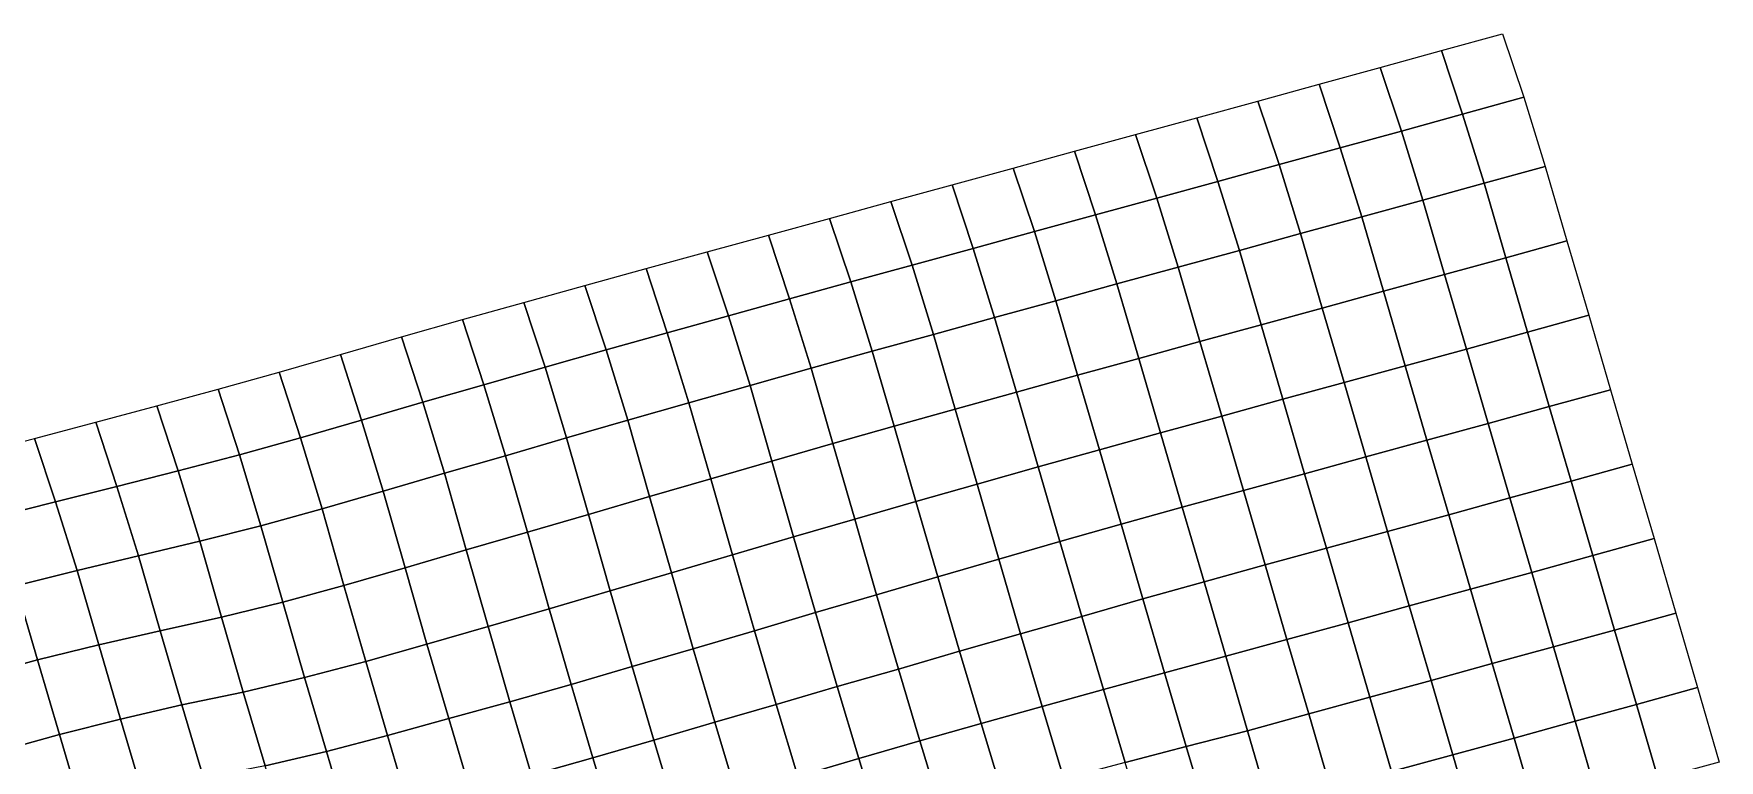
# Model space of a CAD drawing. Header units: metres. Extents: x -3.3 to 4.89, y 0.03 to 5.41.
# Drawn here: x 0.741 to 4.332, y 3.865 to 5.413 of the extents above; entities that cross this region are included whole.
import ezdxf

# ---------------------------------------------------------------- set-up
doc = ezdxf.new("R2010")
doc.units = ezdxf.units.M

msp = doc.modelspace()

# ---------------------------------------------------------------- linework, layer by layer
at = {"layer": 'A2'}
for points in [[(3.73997, 5.37664, -7.61156), (3.87027, 5.41268, -7.63578), (3.91538, 5.27725, -7.59622), (3.78508, 5.24121, -7.572)], [(3.60967, 5.34077, -7.58712), (3.73997, 5.37664, -7.61156), (3.78508, 5.24121, -7.572), (3.65478, 5.20534, -7.54756)], [(3.47936, 5.30508, -7.56246), (3.60967, 5.34077, -7.58712), (3.65478, 5.20534, -7.54756), (3.52447, 5.16965, -7.5229)], [(3.34905, 5.26938, -7.53781), (3.47936, 5.30508, -7.56246), (3.52447, 5.16965, -7.5229), (3.39415, 5.13395, -7.49825)], [(3.21873, 5.23368, -7.51315), (3.34905, 5.26938, -7.53781), (3.39415, 5.13395, -7.49825), (3.26384, 5.09826, -7.47359)], [(3.78508, 5.24121, -7.572), (3.91538, 5.27725, -7.59622), (3.96111, 5.13022, -7.57111), (3.83081, 5.09426, -7.54677)], [(3.08842, 5.19799, -7.4885), (3.21873, 5.23368, -7.51315), (3.26384, 5.09826, -7.47359), (3.13353, 5.06256, -7.44894)], [(3.65478, 5.20534, -7.54756), (3.78508, 5.24121, -7.572), (3.83081, 5.09426, -7.54677), (3.70051, 5.0584, -7.52233)], [(2.95811, 5.16229, -7.46384), (3.08842, 5.19799, -7.4885), (3.13353, 5.06256, -7.44894), (3.00322, 5.02686, -7.42428)], [(3.52447, 5.16965, -7.5229), (3.65478, 5.20534, -7.54756), (3.70051, 5.0584, -7.52233), (3.57019, 5.0227, -7.49768)], [(2.8278, 5.12659, -7.43919), (2.95811, 5.16229, -7.46384), (3.00322, 5.02686, -7.42428), (2.87291, 4.99117, -7.39963)], [(3.39415, 5.13395, -7.49825), (3.52447, 5.16965, -7.5229), (3.57019, 5.0227, -7.49768), (3.43988, 4.987, -7.47302)], [(2.69748, 5.0909, -7.41453), (2.8278, 5.12659, -7.43919), (2.87291, 4.99117, -7.39963), (2.74259, 4.95547, -7.37497)], [(3.26384, 5.09826, -7.47359), (3.39415, 5.13395, -7.49825), (3.43988, 4.987, -7.47302), (3.30957, 4.95131, -7.44837)], [(3.83081, 5.09426, -7.54677), (3.96111, 5.13022, -7.57111), (4.00746, 4.97166, -7.56032), (3.87716, 4.93562, -7.5361)], [(2.56717, 5.0552, -7.38988), (2.69748, 5.0909, -7.41453), (2.74259, 4.95547, -7.37497), (2.61228, 4.91977, -7.35032)], [(3.13353, 5.06256, -7.44894), (3.26384, 5.09826, -7.47359), (3.30957, 4.95131, -7.44837), (3.17926, 4.91561, -7.42371)], [(3.70051, 5.0584, -7.52233), (3.83081, 5.09426, -7.54677), (3.87716, 4.93562, -7.5361), (3.74686, 4.89975, -7.51166)], [(2.43686, 5.0195, -7.36523), (2.56717, 5.0552, -7.38988), (2.61228, 4.91977, -7.35032), (2.48197, 4.88408, -7.32566)], [(2.87291, 4.99117, -7.39963), (3.00322, 5.02686, -7.42428), (3.04895, 4.87983, -7.39917), (2.91864, 4.84413, -7.37451)], [(3.00322, 5.02686, -7.42428), (3.13353, 5.06256, -7.44894), (3.17926, 4.91561, -7.42371), (3.04895, 4.87983, -7.39917)], [(3.57019, 5.0227, -7.49768), (3.70051, 5.0584, -7.52233), (3.74686, 4.89975, -7.51166), (3.61655, 4.86406, -7.487)], [(2.30655, 4.98381, -7.34057), (2.43686, 5.0195, -7.36523), (2.48197, 4.88408, -7.32566), (2.35166, 4.84838, -7.30101)], [(2.74259, 4.95547, -7.37497), (2.87291, 4.99117, -7.39963), (2.91864, 4.84413, -7.37451), (2.78833, 4.80835, -7.34996)], [(3.43988, 4.987, -7.47302), (3.57019, 5.0227, -7.49768), (3.61655, 4.86406, -7.487), (3.48624, 4.82836, -7.46235)], [(2.17624, 4.94811, -7.31592), (2.30655, 4.98381, -7.34057), (2.35166, 4.84838, -7.30101), (2.22137, 4.81217, -7.277)], [(2.61228, 4.91977, -7.35032), (2.74259, 4.95547, -7.37497), (2.78833, 4.80835, -7.34996), (2.65803, 4.77239, -7.32563)], [(3.30957, 4.95131, -7.44837), (3.43988, 4.987, -7.47302), (3.48624, 4.82836, -7.46235), (3.35592, 4.79266, -7.43769)], [(3.87716, 4.93562, -7.5361), (4.00746, 4.97166, -7.56032), (4.05381, 4.8131, -7.54954), (3.92351, 4.77706, -7.52532)], [(2.04592, 4.91241, -7.29126), (2.17624, 4.94811, -7.31592), (2.22137, 4.81217, -7.277), (2.09109, 4.77587, -7.25309)], [(2.48197, 4.88408, -7.32566), (2.61228, 4.91977, -7.35032), (2.65803, 4.77239, -7.32563), (2.52774, 4.73635, -7.3014)], [(3.17926, 4.91561, -7.42371), (3.30957, 4.95131, -7.44837), (3.35592, 4.79266, -7.43769), (3.22561, 4.75697, -7.41304)], [(3.74686, 4.89975, -7.51166), (3.87716, 4.93562, -7.5361), (3.92351, 4.77706, -7.52532), (3.79321, 4.74119, -7.50088)], [(1.91561, 4.87672, -7.26661), (2.04592, 4.91241, -7.29126), (2.09109, 4.77587, -7.25309), (1.96082, 4.73949, -7.22929)], [(2.35166, 4.84838, -7.30101), (2.48197, 4.88408, -7.32566), (2.52774, 4.73635, -7.3014), (2.39745, 4.70014, -7.27739)], [(3.04895, 4.87983, -7.39917), (3.17926, 4.91561, -7.42371), (3.22561, 4.75697, -7.41304), (3.0953, 4.72127, -7.38839)], [(3.61655, 4.86406, -7.487), (3.74686, 4.89975, -7.51166), (3.79321, 4.74119, -7.50088), (3.6629, 4.7055, -7.47622)], [(1.78534, 4.84025, -7.24292), (1.91561, 4.87672, -7.26661), (1.96082, 4.73949, -7.22929), (1.83059, 4.70224, -7.20656)], [(2.22137, 4.81217, -7.277), (2.35166, 4.84838, -7.30101), (2.39745, 4.70014, -7.27739), (2.2672, 4.66341, -7.25402)], [(2.91864, 4.84413, -7.37451), (3.04895, 4.87983, -7.39917), (3.0953, 4.72127, -7.38839), (2.96499, 4.68549, -7.36384)], [(3.48624, 4.82836, -7.46235), (3.61655, 4.86406, -7.487), (3.6629, 4.7055, -7.47622), (3.53259, 4.6698, -7.45157)], [(1.65507, 4.80378, -7.21922), (1.78534, 4.84025, -7.24292), (1.83059, 4.70224, -7.20656), (1.70037, 4.66483, -7.18405)], [(2.09109, 4.77587, -7.25309), (2.22137, 4.81217, -7.277), (2.2672, 4.66341, -7.25402), (2.13695, 4.62651, -7.23086)], [(2.78833, 4.80835, -7.34996), (2.91864, 4.84413, -7.37451), (2.96499, 4.68549, -7.36384), (2.8347, 4.64945, -7.33961)], [(3.35592, 4.79266, -7.43769), (3.48624, 4.82836, -7.46235), (3.53259, 4.6698, -7.45157), (3.40227, 4.63411, -7.42691)], [(3.92351, 4.77706, -7.52532), (4.05381, 4.8131, -7.54954), (4.10016, 4.65455, -7.53876), (3.96986, 4.61851, -7.51454)], [(1.52481, 4.76714, -7.19575), (1.65507, 4.80378, -7.21922), (1.70037, 4.66483, -7.18405), (1.57013, 4.62775, -7.16111)], [(1.96082, 4.73949, -7.22929), (2.09109, 4.77587, -7.25309), (2.13695, 4.62651, -7.23086), (2.0067, 4.58953, -7.20781)], [(2.65803, 4.77239, -7.32563), (2.78833, 4.80835, -7.34996), (2.8347, 4.64945, -7.33961), (2.70442, 4.61315, -7.31571)], [(3.22561, 4.75697, -7.41304), (3.35592, 4.79266, -7.43769), (3.40227, 4.63411, -7.42691), (3.27196, 4.59841, -7.40226)], [(3.79321, 4.74119, -7.50088), (3.92351, 4.77706, -7.52532), (3.96986, 4.61851, -7.51454), (3.83956, 4.58264, -7.4901)], [(1.39459, 4.72963, -7.17334), (1.52481, 4.76714, -7.19575), (1.57013, 4.62775, -7.16111), (1.43993, 4.58999, -7.13902)], [(2.52774, 4.73635, -7.3014), (2.65803, 4.77239, -7.32563), (2.70442, 4.61315, -7.31571), (2.57415, 4.57659, -7.29212)], [(3.0953, 4.72127, -7.38839), (3.22561, 4.75697, -7.41304), (3.27196, 4.59841, -7.40226), (3.14165, 4.56271, -7.3776)], [(3.6629, 4.7055, -7.47622), (3.79321, 4.74119, -7.50088), (3.83956, 4.58264, -7.4901), (3.70925, 4.54694, -7.46544)], [(1.26438, 4.69205, -7.15104), (1.39459, 4.72963, -7.17334), (1.43993, 4.58999, -7.13902), (1.30973, 4.55215, -7.11704)], [(1.83059, 4.70224, -7.20656), (1.96082, 4.73949, -7.22929), (2.0067, 4.58953, -7.20781), (1.8765, 4.55177, -7.18573)], [(2.39745, 4.70014, -7.27739), (2.52774, 4.73635, -7.3014), (2.57415, 4.57659, -7.29212), (2.44389, 4.53986, -7.26875)], [(2.96499, 4.68549, -7.36384), (3.0953, 4.72127, -7.38839), (3.14165, 4.56271, -7.3776), (3.01135, 4.52676, -7.35327)], [(3.53259, 4.6698, -7.45157), (3.6629, 4.7055, -7.47622), (3.70925, 4.54694, -7.46544), (3.57894, 4.51124, -7.44079)], [(1.13411, 4.65566, -7.12724), (1.26438, 4.69205, -7.15104), (1.30973, 4.55215, -7.11704), (1.17944, 4.51602, -7.09292)], [(1.70037, 4.66483, -7.18405), (1.83059, 4.70224, -7.20656), (1.8765, 4.55177, -7.18573), (1.74631, 4.51383, -7.16385)], [(2.2672, 4.66341, -7.25402), (2.39745, 4.70014, -7.27739), (2.44389, 4.53986, -7.26875), (2.31367, 4.50253, -7.24613)], [(2.8347, 4.64945, -7.33961), (2.96499, 4.68549, -7.36384), (3.01135, 4.52676, -7.35327), (2.88107, 4.49037, -7.32947)], [(3.40227, 4.63411, -7.42691), (3.53259, 4.6698, -7.45157), (3.57894, 4.51124, -7.44079), (3.44862, 4.47555, -7.41613)], [(1.00377, 4.62039, -7.10205), (1.13411, 4.65566, -7.12724), (1.17944, 4.51602, -7.09292), (1.04904, 4.48204, -7.06613)], [(1.57013, 4.62775, -7.16111), (1.70037, 4.66483, -7.18405), (1.74631, 4.51383, -7.16385), (1.61609, 4.4765, -7.14123)], [(2.13695, 4.62651, -7.23086), (2.2672, 4.66341, -7.25402), (2.31367, 4.50253, -7.24613), (2.18345, 4.46503, -7.22372)], [(2.70442, 4.61315, -7.31571), (2.8347, 4.64945, -7.33961), (2.88107, 4.49037, -7.32947), (2.75082, 4.45365, -7.3061)], [(3.27196, 4.59841, -7.40226), (3.40227, 4.63411, -7.42691), (3.44862, 4.47555, -7.41613), (3.31831, 4.43985, -7.39148)], [(3.96986, 4.61851, -7.51454), (4.10016, 4.65455, -7.53876), (4.14651, 4.4959, -7.52809), (4.01621, 4.45995, -7.50376)], [(0.87343, 4.58521, -7.07675), (1.00377, 4.62039, -7.10205), (1.04904, 4.48204, -7.06613), (0.91861, 4.44841, -7.03891)], [(1.43993, 4.58999, -7.13902), (1.57013, 4.62775, -7.16111), (1.61609, 4.4765, -7.14123), (1.4859, 4.43849, -7.11947)], [(2.0067, 4.58953, -7.20781), (2.13695, 4.62651, -7.23086), (2.18345, 4.46503, -7.22372), (2.05324, 4.42744, -7.20142)], [(2.57415, 4.57659, -7.29212), (2.70442, 4.61315, -7.31571), (2.75082, 4.45365, -7.3061), (2.62058, 4.41657, -7.28316)], [(3.14165, 4.56271, -7.3776), (3.27196, 4.59841, -7.40226), (3.31831, 4.43985, -7.39148), (3.188, 4.40416, -7.36682)], [(3.83956, 4.58264, -7.4901), (3.96986, 4.61851, -7.51454), (4.01621, 4.45995, -7.50376), (3.88591, 4.42408, -7.47932)], [(0.74304, 4.55098, -7.05028), (0.87343, 4.58521, -7.07675), (0.91861, 4.44841, -7.03891), (0.78814, 4.41581, -7.0104)], [(1.30973, 4.55215, -7.11704), (1.43993, 4.58999, -7.13902), (1.4859, 4.43849, -7.11947), (1.35571, 4.40055, -7.09759)], [(1.8765, 4.55177, -7.18573), (2.0067, 4.58953, -7.20781), (2.05324, 4.42744, -7.20142), (1.92307, 4.38908, -7.18008)], [(2.44389, 4.53986, -7.26875), (2.57415, 4.57659, -7.29212), (2.62058, 4.41657, -7.28316), (2.49036, 4.37907, -7.26075)], [(3.01135, 4.52676, -7.35327), (3.14165, 4.56271, -7.3776), (3.188, 4.40416, -7.36682), (3.05772, 4.36786, -7.34292)], [(3.70925, 4.54694, -7.46544), (3.83956, 4.58264, -7.4901), (3.88591, 4.42408, -7.47932), (3.7556, 4.38838, -7.45466)], [(0.61264, 4.51692, -7.02359), (0.74304, 4.55098, -7.05028), (0.78814, 4.41581, -7.0104), (0.65768, 4.38278, -6.98243)], [(1.17944, 4.51602, -7.09292), (1.30973, 4.55215, -7.11704), (1.35571, 4.40055, -7.09759), (1.2254, 4.36469, -7.07315)], [(1.74631, 4.51383, -7.16385), (1.8765, 4.55177, -7.18573), (1.92307, 4.38908, -7.18008), (1.7929, 4.35089, -7.15853)], [(2.31367, 4.50253, -7.24613), (2.44389, 4.53986, -7.26875), (2.49036, 4.37907, -7.26075), (2.36017, 4.34114, -7.23888)], [(2.88107, 4.49037, -7.32947), (3.01135, 4.52676, -7.35327), (3.05772, 4.36786, -7.34292), (2.92746, 4.33113, -7.31955)], [(3.57894, 4.51124, -7.44079), (3.70925, 4.54694, -7.46544), (3.7556, 4.38838, -7.45466), (3.62529, 4.35269, -7.43001)], [(1.04904, 4.48204, -7.06613), (1.17944, 4.51602, -7.09292), (1.2254, 4.36469, -7.07315), (1.09492, 4.33209, -7.04465)], [(1.61609, 4.4765, -7.14123), (1.74631, 4.51383, -7.16385), (1.7929, 4.35089, -7.15853), (1.66268, 4.31339, -7.13612)], [(2.18345, 4.46503, -7.22372), (2.31367, 4.50253, -7.24613), (2.36017, 4.34114, -7.23888), (2.22999, 4.30304, -7.21722)], [(2.75082, 4.45365, -7.3061), (2.88107, 4.49037, -7.32947), (2.92746, 4.33113, -7.31955), (2.79724, 4.2938, -7.29693)], [(3.44862, 4.47555, -7.41613), (3.57894, 4.51124, -7.44079), (3.62529, 4.35269, -7.43001), (3.49497, 4.31699, -7.40535)], [(4.01621, 4.45995, -7.50376), (4.14651, 4.4959, -7.52809), (4.19286, 4.33735, -7.51731), (4.06257, 4.30131, -7.49308)], [(0.91861, 4.44841, -7.03891), (1.04904, 4.48204, -7.06613), (1.09492, 4.33209, -7.04465), (0.96439, 4.3006, -7.01475)], [(1.4859, 4.43849, -7.11947), (1.61609, 4.4765, -7.14123), (1.66268, 4.31339, -7.13612), (1.5325, 4.2752, -7.11457)], [(2.05324, 4.42744, -7.20142), (2.18345, 4.46503, -7.22372), (2.22999, 4.30304, -7.21722), (2.09981, 4.26485, -7.19567)], [(2.62058, 4.41657, -7.28316), (2.75082, 4.45365, -7.3061), (2.79724, 4.2938, -7.29693), (2.66704, 4.25604, -7.27484)], [(3.31831, 4.43985, -7.39148), (3.44862, 4.47555, -7.41613), (3.49497, 4.31699, -7.40535), (3.36466, 4.28129, -7.3807)], [(3.88591, 4.42408, -7.47932), (4.01621, 4.45995, -7.50376), (4.06257, 4.30131, -7.49308), (3.93226, 4.26552, -7.46854)], [(0.78814, 4.41581, -7.0104), (0.91861, 4.44841, -7.03891), (0.96439, 4.3006, -7.01475), (0.83383, 4.26955, -6.98432)], [(1.35571, 4.40055, -7.09759), (1.4859, 4.43849, -7.11947), (1.5325, 4.2752, -7.11457), (1.40231, 4.23727, -7.0927)], [(1.92307, 4.38908, -7.18008), (2.05324, 4.42744, -7.20142), (2.09981, 4.26485, -7.19567), (1.96966, 4.22614, -7.17476)], [(2.49036, 4.37907, -7.26075), (2.62058, 4.41657, -7.28316), (2.66704, 4.25604, -7.27484), (2.53686, 4.21785, -7.25329)], [(3.188, 4.40416, -7.36682), (3.31831, 4.43985, -7.39148), (3.36466, 4.28129, -7.3807), (3.23435, 4.2456, -7.35604)], [(3.7556, 4.38838, -7.45466), (3.88591, 4.42408, -7.47932), (3.93226, 4.26552, -7.46854), (3.80195, 4.22983, -7.44388)], [(0.65768, 4.38278, -6.98243), (0.78814, 4.41581, -7.0104), (0.83383, 4.26955, -6.98432), (0.70334, 4.23712, -6.9556)], [(1.2254, 4.36469, -7.07315), (1.35571, 4.40055, -7.09759), (1.40231, 4.23727, -7.0927), (1.27198, 4.20192, -7.06762)], [(1.7929, 4.35089, -7.15853), (1.92307, 4.38908, -7.18008), (1.96966, 4.22614, -7.17476), (1.83949, 4.18778, -7.15342)], [(3.05772, 4.36786, -7.34292), (3.188, 4.40416, -7.36682), (3.23435, 4.2456, -7.35604), (3.10409, 4.20896, -7.33257)], [(3.62529, 4.35269, -7.43001), (3.7556, 4.38838, -7.45466), (3.80195, 4.22983, -7.44388), (3.67163, 4.19413, -7.41923)], [(1.09492, 4.33209, -7.04465), (1.2254, 4.36469, -7.07315), (1.27198, 4.20192, -7.06762), (1.14144, 4.17043, -7.03772)], [(1.66268, 4.31339, -7.13612), (1.7929, 4.35089, -7.15853), (1.83949, 4.18778, -7.15342), (1.70928, 4.15019, -7.13112)], [(2.36017, 4.34114, -7.23888), (2.49036, 4.37907, -7.26075), (2.53686, 4.21785, -7.25329), (2.40666, 4.17992, -7.23142)], [(2.92746, 4.33113, -7.31955), (3.05772, 4.36786, -7.34292), (3.10409, 4.20896, -7.33257), (2.97385, 4.17188, -7.30962)], [(3.49497, 4.31699, -7.40535), (3.62529, 4.35269, -7.43001), (3.67163, 4.19413, -7.41923), (3.54133, 4.15835, -7.39468)], [(0.96439, 4.3006, -7.01475), (1.09492, 4.33209, -7.04465), (1.14144, 4.17043, -7.03772), (1.01078, 4.14118, -7.00504)], [(1.5325, 4.2752, -7.11457), (1.66268, 4.31339, -7.13612), (1.70928, 4.15019, -7.13112), (1.57906, 4.11286, -7.1085)], [(2.22999, 4.30304, -7.21722), (2.36017, 4.34114, -7.23888), (2.40666, 4.17992, -7.23142), (2.27653, 4.14095, -7.21083)], [(2.79724, 4.2938, -7.29693), (2.92746, 4.33113, -7.31955), (2.97385, 4.17188, -7.30962), (2.84361, 4.13481, -7.28668)], [(3.36466, 4.28129, -7.3807), (3.49497, 4.31699, -7.40535), (3.54133, 4.15835, -7.39468), (3.41102, 4.12265, -7.37003)], [(4.06257, 4.30131, -7.49308), (4.19286, 4.33735, -7.51731), (4.23921, 4.17879, -7.50653), (4.10892, 4.14275, -7.4823)], [(0.83383, 4.26955, -6.98432), (0.96439, 4.3006, -7.01475), (1.01078, 4.14118, -7.00504), (0.88016, 4.11134, -6.97311)], [(1.40231, 4.23727, -7.0927), (1.5325, 4.2752, -7.11457), (1.57906, 4.11286, -7.1085), (1.44881, 4.07596, -7.08534)], [(2.09981, 4.26485, -7.19567), (2.22999, 4.30304, -7.21722), (2.27653, 4.14095, -7.21083), (2.14635, 4.10276, -7.18927)], [(2.66704, 4.25604, -7.27484), (2.79724, 4.2938, -7.29693), (2.84361, 4.13481, -7.28668), (2.71338, 4.09757, -7.26395)], [(3.23435, 4.2456, -7.35604), (3.36466, 4.28129, -7.3807), (3.41102, 4.12265, -7.37003), (3.2807, 4.08696, -7.34537)], [(3.93226, 4.26552, -7.46854), (4.06257, 4.30131, -7.49308), (4.10892, 4.14275, -7.4823), (3.97861, 4.10688, -7.45786)], [(0.57302, 4.2016, -6.93073), (0.70334, 4.23712, -6.9556), (0.74965, 4.07934, -6.94386), (0.61934, 4.04347, -6.91941)], [(0.70334, 4.23712, -6.9556), (0.83383, 4.26955, -6.98432), (0.88016, 4.11134, -6.97311), (0.74965, 4.07934, -6.94386)], [(1.27198, 4.20192, -7.06762), (1.40231, 4.23727, -7.0927), (1.44881, 4.07596, -7.08534), (1.31844, 4.04129, -7.0594)], [(1.96966, 4.22614, -7.17476), (2.09981, 4.26485, -7.19567), (2.14635, 4.10276, -7.18927), (2.01616, 4.06475, -7.16751)], [(2.53686, 4.21785, -7.25329), (2.66704, 4.25604, -7.27484), (2.71338, 4.09757, -7.26395), (2.58319, 4.05955, -7.24219)], [(3.10409, 4.20896, -7.33257), (3.23435, 4.2456, -7.35604), (3.2807, 4.08696, -7.34537), (3.15037, 4.05169, -7.32018)], [(3.80195, 4.22983, -7.44388), (3.93226, 4.26552, -7.46854), (3.97861, 4.10688, -7.45786), (3.8483, 4.07118, -7.43321)], [(1.14144, 4.17043, -7.03772), (1.27198, 4.20192, -7.06762), (1.31844, 4.04129, -7.0594), (1.18788, 4.01016, -7.02908)], [(1.83949, 4.18778, -7.15342), (1.96966, 4.22614, -7.17476), (2.01616, 4.06475, -7.16751), (1.88596, 4.02707, -7.14532)], [(2.40666, 4.17992, -7.23142), (2.53686, 4.21785, -7.25329), (2.58319, 4.05955, -7.24219), (2.45297, 4.02222, -7.21957)], [(2.97385, 4.17188, -7.30962), (3.10409, 4.20896, -7.33257), (3.15037, 4.05169, -7.32018), (3.02005, 4.01608, -7.29542)], [(3.67163, 4.19413, -7.41923), (3.80195, 4.22983, -7.44388), (3.8483, 4.07118, -7.43321), (3.71799, 4.03549, -7.40855)], [(1.01078, 4.14118, -7.00504), (1.14144, 4.17043, -7.03772), (1.18788, 4.01016, -7.02908), (1.05708, 3.98357, -6.99308)], [(1.70928, 4.15019, -7.13112), (1.83949, 4.18778, -7.15342), (1.88596, 4.02707, -7.14532), (1.75572, 3.98991, -7.12248)], [(2.27653, 4.14095, -7.21083), (2.40666, 4.17992, -7.23142), (2.45297, 4.02222, -7.21957), (2.32279, 3.98412, -7.19791)], [(2.84361, 4.13481, -7.28668), (2.97385, 4.17188, -7.30962), (3.02005, 4.01608, -7.29542), (2.88975, 3.98021, -7.27098)], [(3.54133, 4.15835, -7.39468), (3.67163, 4.19413, -7.41923), (3.71799, 4.03549, -7.40855), (3.58768, 3.99979, -7.3839)], [(4.10892, 4.14275, -7.4823), (4.23921, 4.17879, -7.50653), (4.28556, 4.02023, -7.49575), (4.15527, 3.98419, -7.47152)], [(0.88016, 4.11134, -6.97311), (1.01078, 4.14118, -7.00504), (1.05708, 3.98357, -6.99308), (0.92649, 3.95312, -6.9619)], [(1.57906, 4.11286, -7.1085), (1.70928, 4.15019, -7.13112), (1.75572, 3.98991, -7.12248), (1.62541, 3.95422, -7.09783)], [(2.14635, 4.10276, -7.18927), (2.27653, 4.14095, -7.21083), (2.32279, 3.98412, -7.19791), (2.19259, 3.94618, -7.17603)], [(2.71338, 4.09757, -7.26395), (2.84361, 4.13481, -7.28668), (2.88975, 3.98021, -7.27098), (2.75948, 3.94374, -7.24729)], [(3.41102, 4.12265, -7.37003), (3.54133, 4.15835, -7.39468), (3.58768, 3.99979, -7.3839), (3.45736, 3.96409, -7.35924)], [(3.97861, 4.10688, -7.45786), (4.10892, 4.14275, -7.4823), (4.15527, 3.98419, -7.47152), (4.02496, 3.94832, -7.44708)], [(0.74965, 4.07934, -6.94386), (0.88016, 4.11134, -6.97311), (0.92649, 3.95312, -6.9619), (0.79601, 3.92044, -6.9335)], [(1.44881, 4.07596, -7.08534), (1.57906, 4.11286, -7.1085), (1.62541, 3.95422, -7.09783), (1.49512, 3.91809, -7.07371)], [(2.01616, 4.06475, -7.16751), (2.14635, 4.10276, -7.18927), (2.19259, 3.94618, -7.17603), (2.06241, 3.90808, -7.15437)], [(2.58319, 4.05955, -7.24219), (2.71338, 4.09757, -7.26395), (2.75948, 3.94374, -7.24729), (2.62924, 3.90658, -7.22445)], [(3.2807, 4.08696, -7.34537), (3.41102, 4.12265, -7.37003), (3.45736, 3.96409, -7.35924), (3.32705, 3.9284, -7.33459)], [(3.8483, 4.07118, -7.43321), (3.97861, 4.10688, -7.45786), (4.02496, 3.94832, -7.44708), (3.89465, 3.91263, -7.42243)], [(0.61934, 4.04347, -6.91941), (0.74965, 4.07934, -6.94386), (0.79601, 3.92044, -6.9335), (0.66573, 3.88414, -6.9096)], [(1.31844, 4.04129, -7.0594), (1.44881, 4.07596, -7.08534), (1.49512, 3.91809, -7.07371), (1.36472, 3.88411, -7.04691)], [(1.88596, 4.02707, -7.14532), (2.01616, 4.06475, -7.16751), (2.06241, 3.90808, -7.15437), (1.93218, 3.87084, -7.13165)], [(2.45297, 4.02222, -7.21957), (2.58319, 4.05955, -7.24219), (2.62924, 3.90658, -7.22445), (2.49903, 3.86908, -7.20204)], [(3.15037, 4.05169, -7.32018), (3.2807, 4.08696, -7.34537), (3.32705, 3.9284, -7.33459), (3.19663, 3.89477, -7.30737)], [(3.71799, 4.03549, -7.40855), (3.8483, 4.07118, -7.43321), (3.89465, 3.91263, -7.42243), (3.76434, 3.87693, -7.39777)], [(1.18788, 4.01016, -7.02908), (1.31844, 4.04129, -7.0594), (1.36472, 3.88411, -7.04691), (1.23414, 3.85332, -7.01616)], [(1.75572, 3.98991, -7.12248), (1.88596, 4.02707, -7.14532), (1.93218, 3.87084, -7.13165), (1.80194, 3.83385, -7.1086)], [(2.32279, 3.98412, -7.19791), (2.45297, 4.02222, -7.21957), (2.49903, 3.86908, -7.20204), (2.36886, 3.83072, -7.18071)], [(3.02005, 4.01608, -7.29542), (3.15037, 4.05169, -7.32018), (3.19663, 3.89477, -7.30737), (3.06623, 3.86062, -7.28079)], [(3.58768, 3.99979, -7.3839), (3.71799, 4.03549, -7.40855), (3.76434, 3.87693, -7.39777), (3.63403, 3.84123, -7.37312)], [(1.05708, 3.98357, -6.99308), (1.18788, 4.01016, -7.02908), (1.23414, 3.85332, -7.01616), (1.10329, 3.8276, -6.97909)], [(1.62541, 3.95422, -7.09783), (1.75572, 3.98991, -7.12248), (1.80194, 3.83385, -7.1086), (1.67163, 3.79807, -7.08405)], [(2.88975, 3.98021, -7.27098), (3.02005, 4.01608, -7.29542), (3.06623, 3.86062, -7.28079), (2.93587, 3.82587, -7.25496)], [(3.45736, 3.96409, -7.35924), (3.58768, 3.99979, -7.3839), (3.63403, 3.84123, -7.37312), (3.50371, 3.80554, -7.34846)], [(4.15527, 3.98419, -7.47152), (4.28556, 4.02023, -7.49575), (4.33192, 3.86159, -7.48508), (4.20162, 3.82563, -7.46074)], [(0.79601, 3.92044, -6.9335), (0.92649, 3.95312, -6.9619), (0.9727, 3.79714, -6.94791), (0.84228, 3.76351, -6.92069)], [(0.92649, 3.95312, -6.9619), (1.05708, 3.98357, -6.99308), (1.10329, 3.8276, -6.97909), (0.9727, 3.79714, -6.94791)], [(1.49512, 3.91809, -7.07371), (1.62541, 3.95422, -7.09783), (1.67163, 3.79807, -7.08405), (1.54135, 3.76185, -7.06004)], [(2.19259, 3.94618, -7.17603), (2.32279, 3.98412, -7.19791), (2.36886, 3.83072, -7.18071), (2.23867, 3.79279, -7.15883)], [(2.75948, 3.94374, -7.24729), (2.88975, 3.98021, -7.27098), (2.93587, 3.82587, -7.25496), (2.80552, 3.79094, -7.22934)], [(3.32705, 3.9284, -7.33459), (3.45736, 3.96409, -7.35924), (3.50371, 3.80554, -7.34846), (3.3734, 3.76984, -7.32381)], [(4.02496, 3.94832, -7.44708), (4.15527, 3.98419, -7.47152), (4.20162, 3.82563, -7.46074), (4.07131, 3.78977, -7.4363)], [(0.66573, 3.88414, -6.9096), (0.79601, 3.92044, -6.9335), (0.84228, 3.76351, -6.92069), (0.71203, 3.72653, -6.89764)], [(1.36472, 3.88411, -7.04691), (1.49512, 3.91809, -7.07371), (1.54135, 3.76185, -7.06004), (1.41096, 3.72753, -7.03367)], [(2.06241, 3.90808, -7.15437), (2.19259, 3.94618, -7.17603), (2.23867, 3.79279, -7.15883), (2.10847, 3.75494, -7.13685)], [(2.62924, 3.90658, -7.22445), (2.75948, 3.94374, -7.24729), (2.80552, 3.79094, -7.22934), (2.67519, 3.75551, -7.20436)], [(3.19663, 3.89477, -7.30737), (3.32705, 3.9284, -7.33459), (3.3734, 3.76984, -7.32381), (3.24289, 3.73793, -7.29445)], [(3.89465, 3.91263, -7.42243), (4.02496, 3.94832, -7.44708), (4.07131, 3.78977, -7.4363), (3.941, 3.75407, -7.41165)], [(1.23414, 3.85332, -7.01616), (1.36472, 3.88411, -7.04691), (1.41096, 3.72753, -7.03367), (1.28036, 3.69725, -7.00228)], [(1.93218, 3.87084, -7.13165), (2.06241, 3.90808, -7.15437), (2.10847, 3.75494, -7.13685), (1.97824, 3.71778, -7.11402)], [(2.49903, 3.86908, -7.20204), (2.62924, 3.90658, -7.22445), (2.67519, 3.75551, -7.20436), (2.54497, 3.71809, -7.18185)], [(3.06623, 3.86062, -7.28079), (3.19663, 3.89477, -7.30737), (3.24289, 3.73793, -7.29445), (3.11242, 3.70515, -7.26616)], [(3.76434, 3.87693, -7.39777), (3.89465, 3.91263, -7.42243), (3.941, 3.75407, -7.41165), (3.81069, 3.71837, -7.38699)], [(1.80194, 3.83385, -7.1086), (1.93218, 3.87084, -7.13165), (1.97824, 3.71778, -7.11402), (1.84802, 3.68037, -7.0915)], [(2.36886, 3.83072, -7.18071), (2.49903, 3.86908, -7.20204), (2.54497, 3.71809, -7.18185), (2.41479, 3.67998, -7.16019)], [(3.63403, 3.84123, -7.37312), (3.76434, 3.87693, -7.39777), (3.81069, 3.71837, -7.38699), (3.68038, 3.68268, -7.36234)]]:
    msp.add_3dface(points, dxfattribs=at)

doc.saveas('drawing.dxf')
